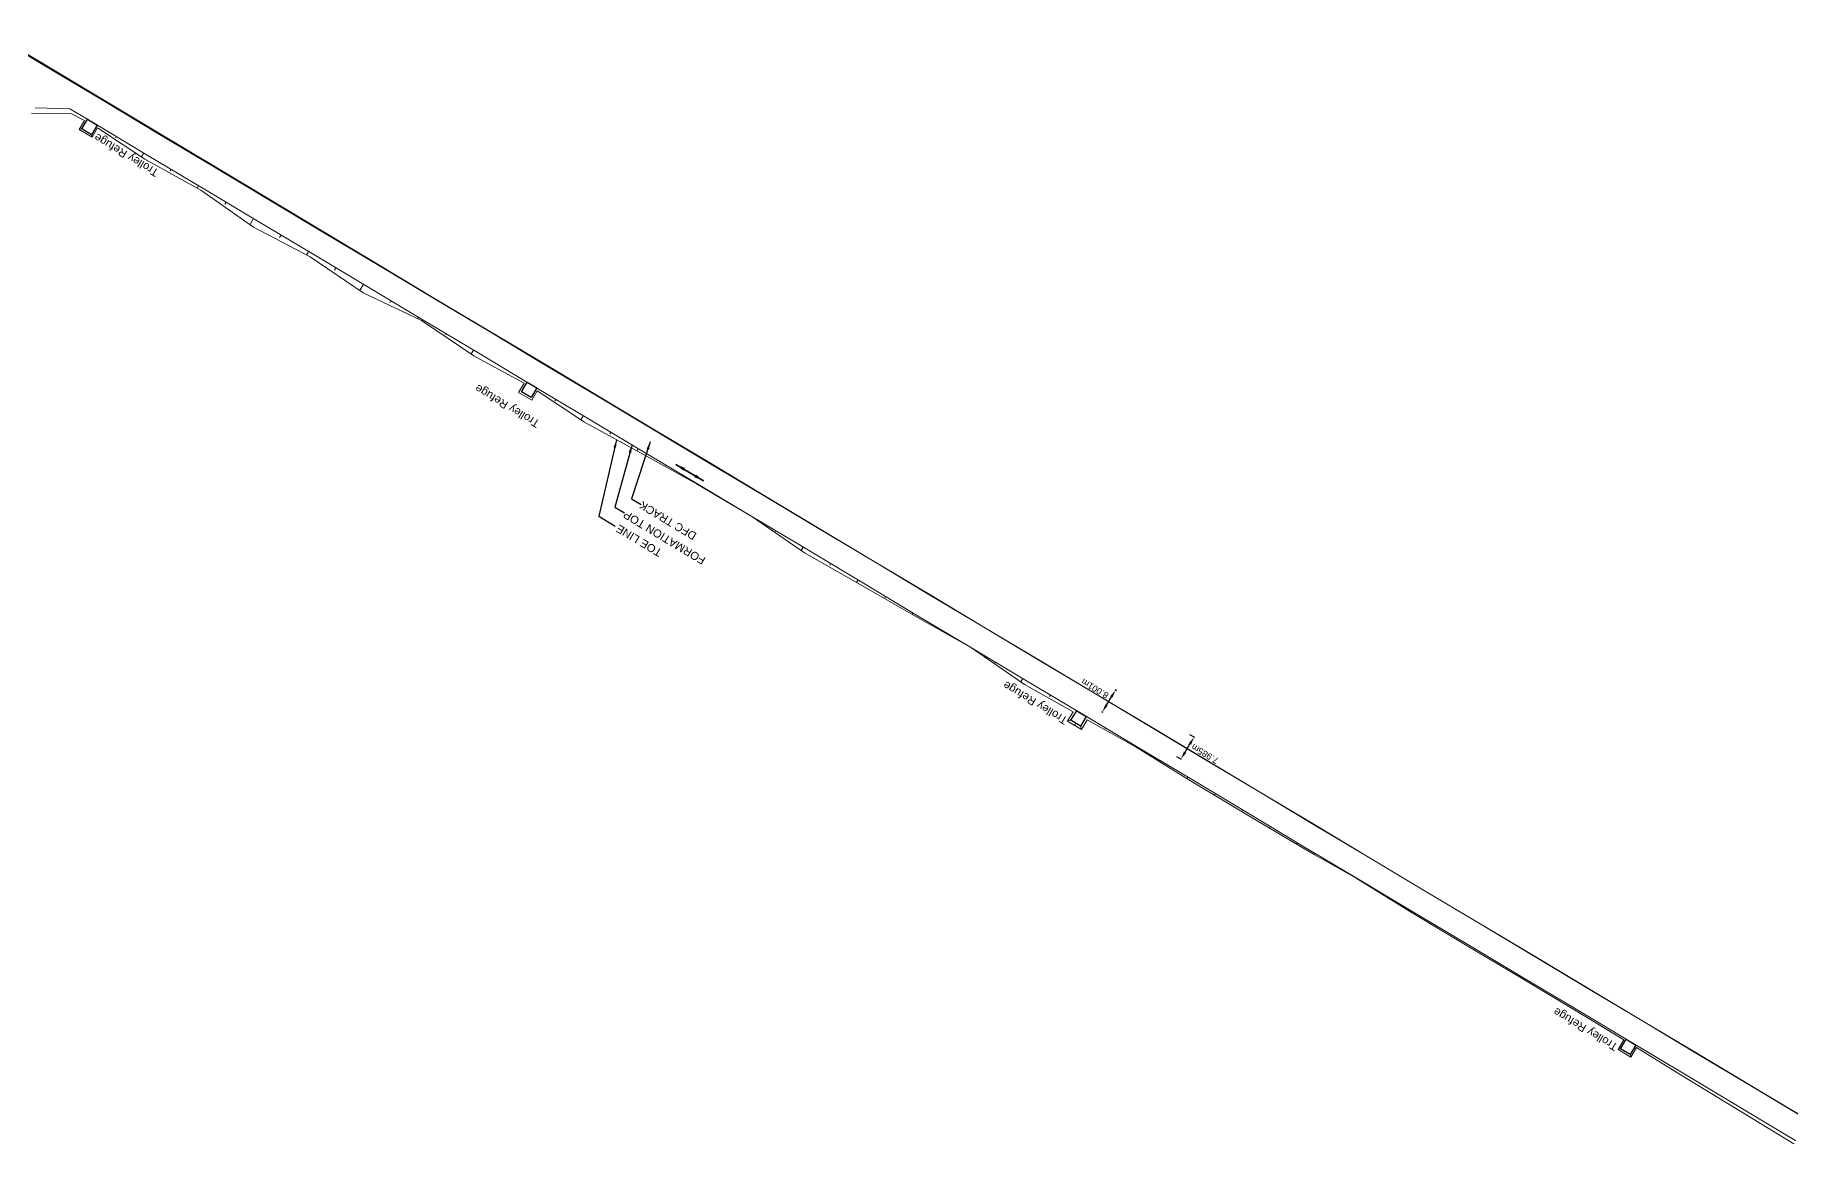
# Model space of a CAD drawing. Header units: metres. Extents: x 593990 to 611207, y 3401545 to 3411811.
# Drawn here: x 595040 to 595588, y 3410883 to 3411229 of the extents above; entities that cross this region are included whole.
import ezdxf
from ezdxf.enums import TextEntityAlignment as Align

# ---------------------------------------------------------------- set-up
doc = ezdxf.new("R2010")
doc.units = ezdxf.units.M
doc.header["$MEASUREMENT"] = 0
for name, color, linetype, lineweight in [('PROPOSED DFCC TOE LINE', 239, 'Continuous', 0), ('PROPOSED DFCC TOE SLOPES', 239, 'Continuous', 0), ('PROPOSED DFCC TRACK', 1, 'Continuous', 0), ('PROPOSED FORMATION LINE - PLAN', 187, 'Continuous', 0)]:
    doc.layers.add(name, color=color, linetype=linetype, lineweight=lineweight)
doc.layers.add('Trolley Refuse', color=10, linetype='Continuous')
doc.styles.get("Standard").update_dxf_attribs({"font": 'arial.ttf'})
doc.styles.add('Style-Arial', font='arial.ttf')
doc.dimstyles.new('ISO-25', dxfattribs={"dimtxt": 2.5, "dimasz": 2.5, "dimexe": 1.25, "dimexo": 0.625, "dimtad": 1, "dimtxsty": 'Standard', "dimcen": 2.5, "dimadec": 0, "dimazin": 0, "dimtfac": 1, "dimtmove": 0, "dimatfit": 3, "dimfxl": 1, "dimarcsym": 0})
doc.dimstyles.get("Standard").update_dxf_attribs({"dimtxt": 0.18, "dimasz": 0.18, "dimexe": 0.18, "dimexo": 0.0625, "dimgap": 0.09, "dimtad": 0, "dimtih": 1, "dimtoh": 1, "dimdec": 4, "dimzin": 0, "dimdsep": 46, "dimtxsty": 'Standard', "dimcen": 0.09, "dimadec": 0, "dimazin": 0, "dimtfac": 1, "dimtdec": 4, "dimtofl": 0, "dimtmove": 0, "dimatfit": 3, "dimfxl": 1, "dimtolj": 1, "dimtzin": 0, "dimarcsym": 0})

# ---------------------------------------------------------------- blocks, each defined once
blk = doc.blocks.new('*D221')
at = {"layer": 'Defpoints', "color": 0, "transparency": 16777216}
for p in [(595400.5, 3411010.72), (595402, 3411009.82), (595396.4, 3411003.87)]:
    blk.add_point(p, dxfattribs=at)
at = {"layer": 'PROPOSED DFCC TRACK', "color": 0, "lineweight": -2, "transparency": 16777216}
for p, q in [((595400.61, 3411010.66), (595402.11, 3411009.76)), ((595399.19, 3411005.12), (595400.72, 3411007.68)), ((595396.51, 3411003.81), (595398.01, 3411002.91))]:
    blk.add_line(p, q, dxfattribs=at)
at = {"layer": 'PROPOSED DFCC TRACK', "color": 0, "transparency": 16777216}
for points in [[(595400.36, 3411007.89), (595401.08, 3411007.46), (595402, 3411009.82)], [(595398.83, 3411005.33), (595399.54, 3411004.9), (595397.9, 3411002.97)]]:
    blk.add_solid(points, dxfattribs=at)
at = {"layer": 'PROPOSED DFCC TRACK', "color": 0, "lineweight": 0, "transparency": 16777216, "insert": (595405.4, 3411004.6), "char_height": 2, "attachment_point": 5, "rotation": 149, "style": 'Style-Arial'}
blk.add_mtext('\\A1;7.985m', dxfattribs=at)
blk = doc.blocks.new('TerminatorOpen_0.5')
at = {"color": 0, "linetype": 'ByBlock', "lineweight": -2}
for q in [(-1, 0.25), (-1, 0), (-1, -0.25)]:
    blk.add_line((0, 0), q, dxfattribs=at)
blk = doc.blocks.new('*D222')
at = {"layer": 'Defpoints', "color": 0, "transparency": 16777216}
for p in [(595377.46, 3411024.52), (595377.88, 3411024.27), (595373.77, 3411017.4)]:
    blk.add_point(p, dxfattribs=at)
at = {"layer": 'PROPOSED DFCC TRACK', "color": 0, "lineweight": -2, "transparency": 16777216}
for p, q in [((595374.63, 3411019.8), (595376.17, 3411022.37)), ((595377.77, 3411024.33), (595377.35, 3411024.58)), ((595373.66, 3411017.47), (595373.24, 3411017.72))]:
    blk.add_line(p, q, dxfattribs=at)
at = {"layer": 'PROPOSED DFCC TRACK', "color": 0, "transparency": 16777216}
for points in [[(595375.81, 3411022.59), (595376.53, 3411022.16), (595377.46, 3411024.52)], [(595374.27, 3411020.01), (595374.99, 3411019.59), (595373.35, 3411017.65)]]:
    blk.add_solid(points, dxfattribs=at)
at = {"layer": 'PROPOSED DFCC TRACK', "color": 0, "lineweight": 0, "transparency": 16777216, "insert": (595371.04, 3411024.99), "char_height": 2, "attachment_point": 5, "rotation": 149, "style": 'Style-Arial'}
blk.add_mtext('\\A1;8.001m', dxfattribs=at)

msp = doc.modelspace()

# ---------------------------------------------------------------- linework, layer by layer
at = {"layer": 'PROPOSED DFCC TOE LINE', "lineweight": 0, "flags": 128}
for points in [[(595027.5165, 3411229.11), (595044.7, 3411218.8763), (595061.8546, 3411208.5942), (595079.0038, 3411198.3031), (595096.1627, 3411188.0284), (595113.3313, 3411177.7697), (595130.4399, 3411167.4107), (595147.6292, 3411157.1867), (595164.7376, 3411146.8275), (595181.9492, 3411136.6407), (595199.1321, 3411126.4061), (595216.2749, 3411116.1042), (595233.4487, 3411105.8544), (595250.6194, 3411095.5993), (595267.7356, 3411085.253), (595284.8875, 3411074.9665), (595302.034, 3411064.6709), (595319.259, 3411054.5065), (595336.3853, 3411044.1772), (595353.5528, 3411033.9167), (595370.7077, 3411023.6352), (595387.9088, 3411013.431), (595405.064, 3411003.15), (595422.1955, 3410992.8293), (595439.3727, 3410982.5851), (595456.5387, 3410972.322), (595473.7059, 3410962.0611), (595490.8828, 3410951.8164), (595508.0589, 3410941.5703), (595525.2251, 3410931.3078), (595542.375, 3410921.0178), (595559.5438, 3410910.7594), (595576.7114, 3410900.4993), (595593.8757, 3410890.2335)], [(595589.4069, 3410882.7587), (595572.3133, 3410893.1428), (595555.2592, 3410903.593), (595540.1793, 3410912.8715), (595538.3938, 3410909.8924), (595534.4546, 3410912.2533), (595536.2615, 3410915.2682), (595521.1357, 3410924.4676), (595503.9897, 3410934.764), (595486.7603, 3410944.921), (595469.6247, 3410955.2347), (595452.6042, 3410965.7411), (595439.6816, 3410973.1019), (595435.7762, 3410975.3264), (595435.2219, 3410975.6422), (595418.0253, 3410985.854), (595400.8632, 3410996.1235), (595383.8736, 3411006.6815), (595368.6548, 3411015.2415), (595366.8242, 3411012.1796), (595362.4552, 3411014.7917), (595364.2166, 3411017.7379), (595348.998, 3411026.2983), (595332.5082, 3411037.6923), (595315.0729, 3411047.5048), (595297.7489, 3411057.5034), (595280.3583, 3411067.3908), (595263.812, 3411078.6903), (595246.6213, 3411088.9118), (595229.1145, 3411098.6048), (595211.5475, 3411108.197), (595196.8459, 3411117.9418), (595195.107, 3411115.0334), (595191.0197, 3411117.4771), (595192.7621, 3411120.3915), (595182.5406, 3411125.9127), (595177.0435, 3411128.9097), (595160.656, 3411140.0003), (595142.4962, 3411148.601), (595125.9186, 3411159.8482), (595108.1884, 3411169.1675), (595091.749, 3411180.6458), (595074.26, 3411190.3685), (595059.506, 3411200.1069), (595057.7593, 3411197.1926), (595053.7449, 3411199.5987), (595055.448, 3411202.4403), (595051.1378, 3411204.578), (595038.8885, 3411204.7555)]]:
    msp.add_lwpolyline(points, dxfattribs=at)
at = {"layer": 'PROPOSED DFCC TOE SLOPES', "flags": 128}
for points in [[(595043.4063, 3411219.2802), (595043.5679, 3411219.5505)], [(595052.0682, 3411214.2807), (595052.1471, 3411214.4127)], [(595060.5723, 3411209.0173), (595060.7244, 3411209.2716)], [(595069.2274, 3411204.0063), (595069.2993, 3411204.1267)], [(595054.5544, 3411199.8015), (595053.7449, 3411199.5987)], [(595057.5565, 3411198.0022), (595057.7593, 3411197.1926)], [(595065.3068, 3411197.4486), (595065.0559, 3411197.029)], [(595077.7384, 3411198.7545), (595077.8739, 3411198.9812)], [(595073.8898, 3411192.3172), (595073.1592, 3411191.0951)], [(595086.3871, 3411193.7329), (595086.4528, 3411193.8427)], [(595082.4729, 3411187.1858), (595082.1625, 3411186.6667)], [(595094.9045, 3411188.4916), (595095.0322, 3411188.7053)], [(595091.0559, 3411182.0543), (595090.5968, 3411181.2864)], [(595103.5517, 3411183.4675), (595103.6159, 3411183.5749)], [(595099.6389, 3411176.9229), (595099.2623, 3411176.2929)], [(595112.0705, 3411178.2287), (595112.2002, 3411178.4456)], [(595108.2219, 3411171.7915), (595107.1053, 3411169.9238)], [(595120.706, 3411173.185), (595120.7584, 3411173.2727)], [(595116.805, 3411166.66), (595116.3452, 3411165.8909)], [(595129.2366, 3411167.9659), (595129.3127, 3411168.0932)], [(595137.8608, 3411162.9034), (595137.902, 3411162.9723)], [(595125.388, 3411161.5286), (595124.7504, 3411160.4622)], [(595146.4026, 3411157.703), (595146.4967, 3411157.8603)], [(595133.971, 3411156.3971), (595133.5431, 3411155.6814)], [(595155.0209, 3411152.6306), (595155.0562, 3411152.6896)], [(595142.554, 3411151.2657), (595141.404, 3411149.342)], [(595163.5687, 3411147.4401), (595163.6104, 3411147.51)], [(595164.6996, 3411146.764), (595164.7376, 3411146.8275)], [(595151.1371, 3411146.1343), (595150.7583, 3411145.5008)], [(595159.7201, 3411141.0028), (595159.4595, 3411140.567)], [(595168.3031, 3411135.8714), (595168.0804, 3411135.4989)], [(595176.8862, 3411130.74), (595176.1524, 3411129.5127)], [(595202.6352, 3411115.3457), (595202.3695, 3411114.9012)], [(595211.2183, 3411110.2142), (595210.448, 3411108.9258)], [(595219.8013, 3411105.0828), (595219.4875, 3411104.5578)], [(595228.3843, 3411099.9514), (595227.9571, 3411099.2368)], [(595236.9674, 3411094.8199), (595236.8409, 3411094.6084)], [(595245.5504, 3411089.6885), (595245.4678, 3411089.5504)], [(595246.6813, 3411089.0123), (595246.6213, 3411088.9118)], [(595263.8474, 3411078.7495), (595263.812, 3411078.6903)], [(595271.2995, 3411074.2942), (595271.1473, 3411074.0396)], [(595284.862, 3411074.9239), (595284.8875, 3411074.9665)], [(595292.3226, 3411070.4828), (595292.3311, 3411070.497)], [(595279.8825, 3411069.1627), (595279.2682, 3411068.1352)], [(595300.8971, 3411065.3371), (595300.9043, 3411065.3492)], [(595302.0281, 3411064.661), (595302.034, 3411064.6709)], [(595288.4655, 3411064.0313), (595288.1867, 3411063.5649)], [(595297.0485, 3411058.8999), (595296.6031, 3411058.1548)], [(595305.6316, 3411053.7684), (595305.4505, 3411053.4656)], [(595314.2146, 3411048.637), (595313.9315, 3411048.1635)], [(595322.7976, 3411043.5056), (595322.7197, 3411043.3753)], [(595336.3602, 3411044.1352), (595336.3853, 3411044.1772)], [(595331.3807, 3411038.3741), (595331.3595, 3411038.3388)], [(595343.8251, 3411039.7015), (595343.838, 3411039.723)], [(595339.9637, 3411033.2427), (595339.8152, 3411032.9943)], [(595352.3953, 3411034.5485), (595352.4217, 3411034.5927)], [(595348.5467, 3411028.1113), (595347.9116, 3411027.049)], [(595360.9892, 3411029.4352), (595361, 3411029.4533)], [(595357.1297, 3411022.9798), (595356.8489, 3411022.51)], [(595369.5613, 3411024.2857), (595369.5774, 3411024.3126)], [(595370.6923, 3411023.6095), (595370.7077, 3411023.6352)], [(595363.5457, 3411015.0662), (595362.4552, 3411014.7917)], [(595365.0477, 3411014.1682), (595364.6397, 3411013.4857)], [(595366.5498, 3411013.2702), (595366.8242, 3411012.1796)], [(595374.2958, 3411012.7169), (595374.1508, 3411012.4744)], [(595382.8788, 3411007.5855), (595382.7247, 3411007.3277)], [(595391.4619, 3411002.4541), (595391.3555, 3411002.2761)], [(595400.0449, 3410997.3226), (595399.7439, 3410996.8192)], [(595408.6279, 3410992.1912), (595408.4707, 3410991.9283)], [(595422.1905, 3410992.8209), (595422.1955, 3410992.8293)], [(595429.6475, 3410988.3739), (595429.6524, 3410988.3821)], [(595417.2109, 3410987.0598), (595416.8945, 3410986.5306)], [(595438.2256, 3410983.2342), (595438.241, 3410983.26)], [(595425.794, 3410981.9283), (595425.6423, 3410981.6746)], [(595434.377, 3410976.7969), (595434.0889, 3410976.315)], [(595446.8167, 3410978.1162), (595446.8247, 3410978.1297)], [(595442.96, 3410971.6655), (595442.8639, 3410971.5047)], [(595455.3916, 3410972.9713), (595455.4077, 3410972.9982)], [(595451.543, 3410966.534), (595451.459, 3410966.3935)], [(595452.674, 3410965.8579), (595452.6042, 3410965.7411)], [(595463.9829, 3410967.8537), (595463.9912, 3410967.8676)], [(595472.5577, 3410962.7084), (595472.5748, 3410962.7371)], [(595481.1517, 3410957.5953), (595481.1627, 3410957.6137)], [(595489.7237, 3410952.4456), (595489.7511, 3410952.4913)], [(595498.323, 3410947.3413), (595498.3392, 3410947.3684)], [(595506.8898, 3410942.1827), (595506.9272, 3410942.2453)], [(595515.4919, 3410937.0832), (595515.511, 3410937.1151)], [(595524.0558, 3410931.9198), (595524.0942, 3410931.9839)], [(595532.6545, 3410926.8145), (595532.6702, 3410926.8407)], [(595541.2219, 3410921.6569), (595541.2451, 3410921.6957)], [(595549.8166, 3410916.545), (595549.8282, 3410916.5645)], [(595535.204, 3410912.4411), (595534.4546, 3410912.2533)], [(595558.388, 3410911.3941), (595558.4126, 3410911.4353)], [(595538.2061, 3410910.6418), (595538.3938, 3410909.8924)], [(595566.9838, 3410906.284), (595566.9965, 3410906.3053)], [(595575.554, 3410901.1312), (595575.5804, 3410901.1753)], [(595584.1499, 3410896.0212), (595584.1627, 3410896.0427)]]:
    msp.add_lwpolyline(points, dxfattribs=at)
at = {"layer": 'PROPOSED FORMATION LINE - PLAN', "lineweight": 0, "flags": 128}
for points in [[(595593.851, 3410890.1922), (595576.685, 3410900.455), (595559.5189, 3410910.7179), (595542.3529, 3410920.9808), (595525.1868, 3410931.2436), (595508.0208, 3410941.5065), (595490.8547, 3410951.7694), (595473.6887, 3410962.0323), (595456.5226, 3410972.2951), (595439.3565, 3410982.558), (595422.1905, 3410992.8209), (595405.0244, 3411003.0838), (595387.8584, 3411013.3466), (595370.6923, 3411023.6095), (595353.5263, 3411033.8724), (595336.3602, 3411044.1352), (595319.1941, 3411054.3981), (595302.0281, 3411064.661), (595284.862, 3411074.9239), (595267.696, 3411085.1867), (595250.5299, 3411095.4496), (595233.3639, 3411105.7125), (595216.1978, 3411115.9753), (595199.0318, 3411126.2382), (595181.8657, 3411136.5011), (595164.6996, 3411146.764), (595147.5336, 3411157.0268), (595130.3675, 3411167.2897), (595113.2015, 3411177.5526), (595096.0354, 3411187.8154), (595078.8694, 3411198.0783), (595061.7033, 3411208.3412), (595044.5373, 3411218.6041), (595027.3712, 3411228.8669)], [(595590.0025, 3410883.7549), (595572.8364, 3410894.0178), (595555.6704, 3410904.2806), (595538.5043, 3410914.5435), (595521.3382, 3410924.8064), (595504.1722, 3410935.0693), (595487.0061, 3410945.3321), (595469.8401, 3410955.595), (595452.674, 3410965.8579), (595435.508, 3410976.1207), (595418.3419, 3410986.3836), (595401.1759, 3410996.6465), (595384.0098, 3411006.9094), (595366.8437, 3411017.1722), (595349.6777, 3411027.4351), (595332.5116, 3411037.698), (595315.3456, 3411047.9608), (595298.1795, 3411058.2237), (595281.0135, 3411068.4866), (595263.8474, 3411078.7495), (595246.6813, 3411089.0123), (595229.5153, 3411099.2752), (595212.3492, 3411109.5381), (595195.1832, 3411119.8009), (595178.0171, 3411130.0638), (595160.8511, 3411140.3267), (595143.685, 3411150.5896), (595126.519, 3411160.8524), (595109.3529, 3411171.1153), (595092.1868, 3411181.3782), (595075.0208, 3411191.641), (595057.8547, 3411201.9039), (595050.7804, 3411206.1333), (595039.9718, 3411206.4204)]]:
    msp.add_lwpolyline(points, dxfattribs=at)
at = {"layer": 'Trolley Refuse'}
for points in [[(595056.3537, 3411202.8036), (595059.3558, 3411201.0043), (595057.5565, 3411198.0022), (595054.5544, 3411199.8015)], [(595193.6812, 3411120.6989), (595196.6852, 3411118.9029), (595194.8892, 3411115.8989), (595191.8852, 3411117.6949)], [(595365.3417, 3411018.0702), (595368.3458, 3411016.2742), (595366.5498, 3411013.2702), (595363.5457, 3411015.0662)], [(595537.0032, 3410915.4431), (595540.0053, 3410913.6439), (595538.2061, 3410910.6418), (595535.204, 3410912.4411)]]:
    msp.add_lwpolyline(points, close=True, dxfattribs=at)

# ---------------------------------------------------------------- texts
at = {"layer": 'PROPOSED DFCC TOE LINE', "lineweight": 0}
msp.add_text('TOE LINE', height=2.5, rotation=149, dxfattribs=at).set_placement((595222.4173, 3411076.3531, 306.8582), align=Align.RIGHT)
at = {"layer": 'PROPOSED DFCC TRACK', "color": 10, "linetype": 'Continuous', "lineweight": -3, "ltscale": 5}
msp.add_text('DFC TRACK', height=2.5, rotation=149, dxfattribs=at).set_placement((595229.6983, 3411083.6739), align=Align.RIGHT)
at = {"layer": 'PROPOSED FORMATION LINE - PLAN', "lineweight": 0}
msp.add_text('FORMATION TOP', height=2.5, rotation=149, dxfattribs=at).set_placement((595224.6973, 3411080.7059, 306.8582), align=Align.RIGHT)
at = {"layer": 'Trolley Refuse'}
for p in [(595078.8302, 3411186.853), (595197.8254, 3411108.4615), (595362.7736, 3411015.7494), (595534.6531, 3410913.7687)]:
    msp.add_text('Trolley Refuge', height=2.5, rotation=149.17669, dxfattribs=at).set_placement(p)

# ---------------------------------------------------------------- dimensions: what is measured, and where the dimension line sits
at = {"layer": 'PROPOSED DFCC TRACK', "color": 10, "lineweight": 0}
for base, p1, p2, angle, picture, middle in [((595377.4563, 3411024.5187), (595373.7654, 3411017.4031), (595377.8755, 3411024.2677), 59.089554, '*D222', (595371.0426, 3411024.9941)), ((595402.0028, 3411009.8232), (595396.4011, 3411003.8702), (595400.5016, 3411010.7217), 59.100232, '*D221', (595405.3962, 3411004.6006))]:
    dim = msp.add_linear_dim(base=base, p1=p1, p2=p2, angle=angle, dimstyle='Standard', override={"dimtxt": 2, "dimasz": 2.5, "dimexe": 0.125, "dimexo": 0.125, "dimgap": 0.125, "dimtad": 1, "dimtih": 0, "dimtoh": 0, "dimdec": 3, "dimzin": 11, "dimpost": 'm', "dimtxsty": 'Style-Arial', "dimsah": 1, "dimadec": 4, "dimazin": 3, "dimtmove": 2, "dimatfit": 1, "dimldrblk": 'TerminatorOpen_0.5', "dimfrac": 2, "dimtzin": 11}, dxfattribs=at)
    dim.commit()
    dim.dimension.update_dxf_attribs({"geometry": picture, "text_midpoint": middle, "dimtype": 129, "text_rotation": 149})

# ---------------------------------------------------------------- leaders
at = {"layer": 'PROPOSED DFCC TOE LINE', "lineweight": 0}
msp.add_leader([(595221.6146, 3411102.7), (595216.03, 3411078.8138), (595221.1719, 3411075.7164)], dimstyle='ISO-25', override={"dimtxt": 3, "dimasz": 2.5, "dimgap": 0.625, "dimtad": 0, "dimdec": 3, "dimzin": 2, "dimtdec": 3}, dxfattribs=at)
at = {"layer": 'PROPOSED DFCC TRACK', "color": 10, "linetype": 'Continuous', "lineweight": -3, "ltscale": 5}
msp.add_leader([(595232.1303, 3411102.0809, 130.919), (595226.3051, 3411084.2399, 130.919), (595229.2642, 3411082.4574, 130.919)], dimstyle='ISO-25', override={"dimtxt": 3, "dimasz": 2.5, "dimgap": 0.625, "dimtad": 0, "dimdec": 3, "dimzin": 2, "dimtdec": 3}, dxfattribs=at)
at = {"layer": 'PROPOSED DFCC TRACK', "linetype": 'Continuous', "lineweight": 0}
for points in [[(595240.1119, 3411095.0189), (595248.7515, 3411089.897)], [(595248.7515, 3411089.897), (595240.1119, 3411095.0189)]]:
    msp.add_leader(points, dimstyle='ISO-25', override={"dimtxt": 3, "dimasz": 3, "dimtad": 0, "dimdec": 3, "dimzin": 2, "dimtdec": 3}, dxfattribs=at)
at = {"layer": 'PROPOSED FORMATION LINE - PLAN', "lineweight": 0}
msp.add_leader([(595226.4361, 3411101.1161), (595221.0839, 3411081.6331), (595224.043, 3411079.8506)], dimstyle='ISO-25', override={"dimtxt": 3, "dimasz": 2.5, "dimgap": 0.625, "dimtad": 0, "dimdec": 3, "dimzin": 2, "dimtdec": 3}, dxfattribs=at)

doc.saveas('drawing.dxf')
